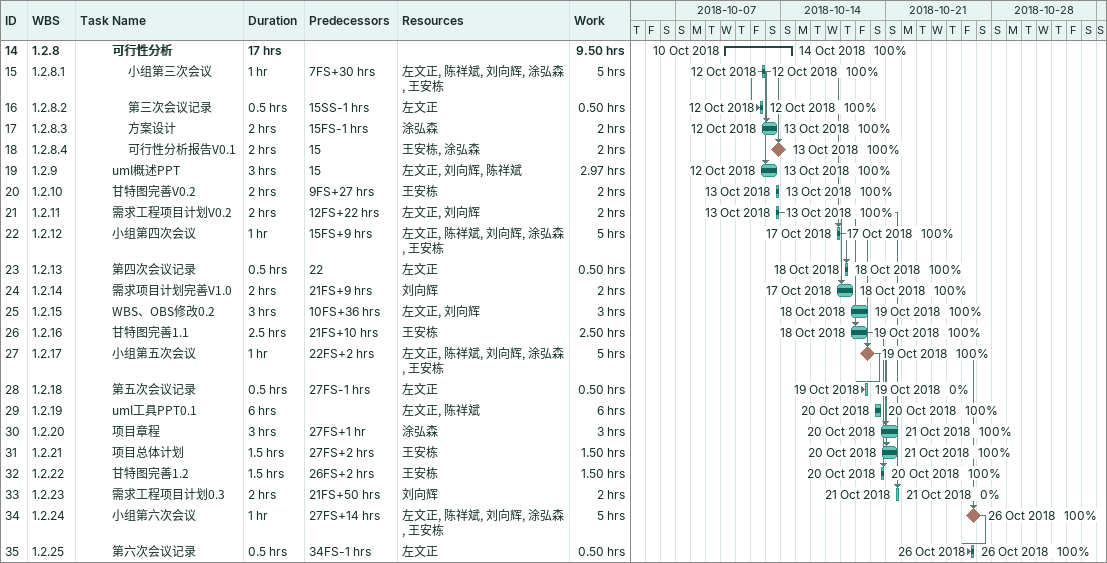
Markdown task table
| ID | WBS | Task | Duration | Start | Finish | Predecessors | Resources | % complete | Work (h) |
|---|---|---|---|---|---|---|---|---|---|
| 14 | 1.2.8 | **可行性分析** | 17h | 2018-10-10 | 2018-10-14 |  |  | 100 | 9.50 |
| 15 | 1.2.8.1 | 小组第三次会议 | 1h | 2018-10-12 | 2018-10-12 | 7FS+30h | 左文正, 陈祥斌, 刘向辉, 涂弘森, 王安栋 | 100 | 5 |
| 16 | 1.2.8.2 | 第三次会议记录 | 0.5h | 2018-10-12 | 2018-10-12 | 15SS-1h | 左文正 | 100 | 0.50 |
| 17 | 1.2.8.3 | 方案设计 | 2h | 2018-10-12 | 2018-10-13 | 15FS-1h | 涂弘森 | 100 | 2 |
| 18 | 1.2.8.4 | 可行性分析报告V0.1 | 2h | 2018-10-13 | 2018-10-13 | 15 | 王安栋, 涂弘森 | 100 | 2 |
| 19 | 1.2.9 | uml概述PPT | 3h | 2018-10-12 | 2018-10-13 | 15 | 左文正, 刘向辉, 陈祥斌 | 100 | 2.97 |
| 20 | 1.2.10 | 甘特图完善V0.2 | 2h | 2018-10-13 | 2018-10-13 | 9FS+27h | 王安栋 | 100 | 2 |
| 21 | 1.2.11 | 需求工程项目计划V0.2 | 2h | 2018-10-13 | 2018-10-13 | 12FS+22h | 左文正, 刘向辉 | 100 | 2 |
| 22 | 1.2.12 | 小组第四次会议 | 1h | 2018-10-17 | 2018-10-17 | 15FS+9h | 左文正, 陈祥斌, 刘向辉, 涂弘森, 王安栋 | 100 | 5 |
| 23 | 1.2.13 | 第四次会议记录 | 0.5h | 2018-10-18 | 2018-10-18 | 22 | 左文正 | 100 | 0.50 |
| 24 | 1.2.14 | 需求项目计划完善V1.0 | 2h | 2018-10-17 | 2018-10-18 | 21FS+9h | 刘向辉 | 100 | 2 |
| 25 | 1.2.15 | WBS、OBS修改0.2 | 3h | 2018-10-18 | 2018-10-19 | 10FS+36h | 左文正, 刘向辉 | 100 | 3 |
| 26 | 1.2.16 | 甘特图完善1.1 | 2.5h | 2018-10-18 | 2018-10-19 | 21FS+10h | 王安栋 | 100 | 2.50 |
| 27 | 1.2.17 | 小组第五次会议 | 1h | 2018-10-19 | 2018-10-19 | 22FS+2h | 左文正, 陈祥斌, 刘向辉, 涂弘森, 王安栋 | 100 | 5 |
| 28 | 1.2.18 | 第五次会议记录 | 0.5h | 2018-10-19 | 2018-10-19 | 27FS-1h | 左文正 | 0 | 0.50 |
| 29 | 1.2.19 | uml工具PPT0.1 | 6h | 2018-10-20 | 2018-10-20 |  | 左文正, 陈祥斌 | 100 | 6 |
| 30 | 1.2.20 | 项目章程 | 3h | 2018-10-20 | 2018-10-21 | 27FS+1h | 涂弘森 | 100 | 3 |
| 31 | 1.2.21 | 项目总体计划 | 1.5h | 2018-10-20 | 2018-10-21 | 27FS+2h | 王安栋 | 100 | 1.50 |
| 32 | 1.2.22 | 甘特图完善1.2 | 1.5h | 2018-10-20 | 2018-10-20 | 26FS+2h | 王安栋 | 100 | 1.50 |
| 33 | 1.2.23 | 需求工程项目计划0.3 | 2h | 2018-10-21 | 2018-10-21 | 21FS+50h | 刘向辉 | 0 | 2 |
| 34 | 1.2.24 | 小组第六次会议 | 1h | 2018-10-26 | 2018-10-26 | 27FS+14h | 左文正, 陈祥斌, 刘向辉, 涂弘森, 王安栋 | 100 | 5 |
| 35 | 1.2.25 | 第六次会议记录 | 0.5h | 2018-10-26 | 2018-10-26 | 34FS-1h | 左文正 | 100 | 0.50 |
